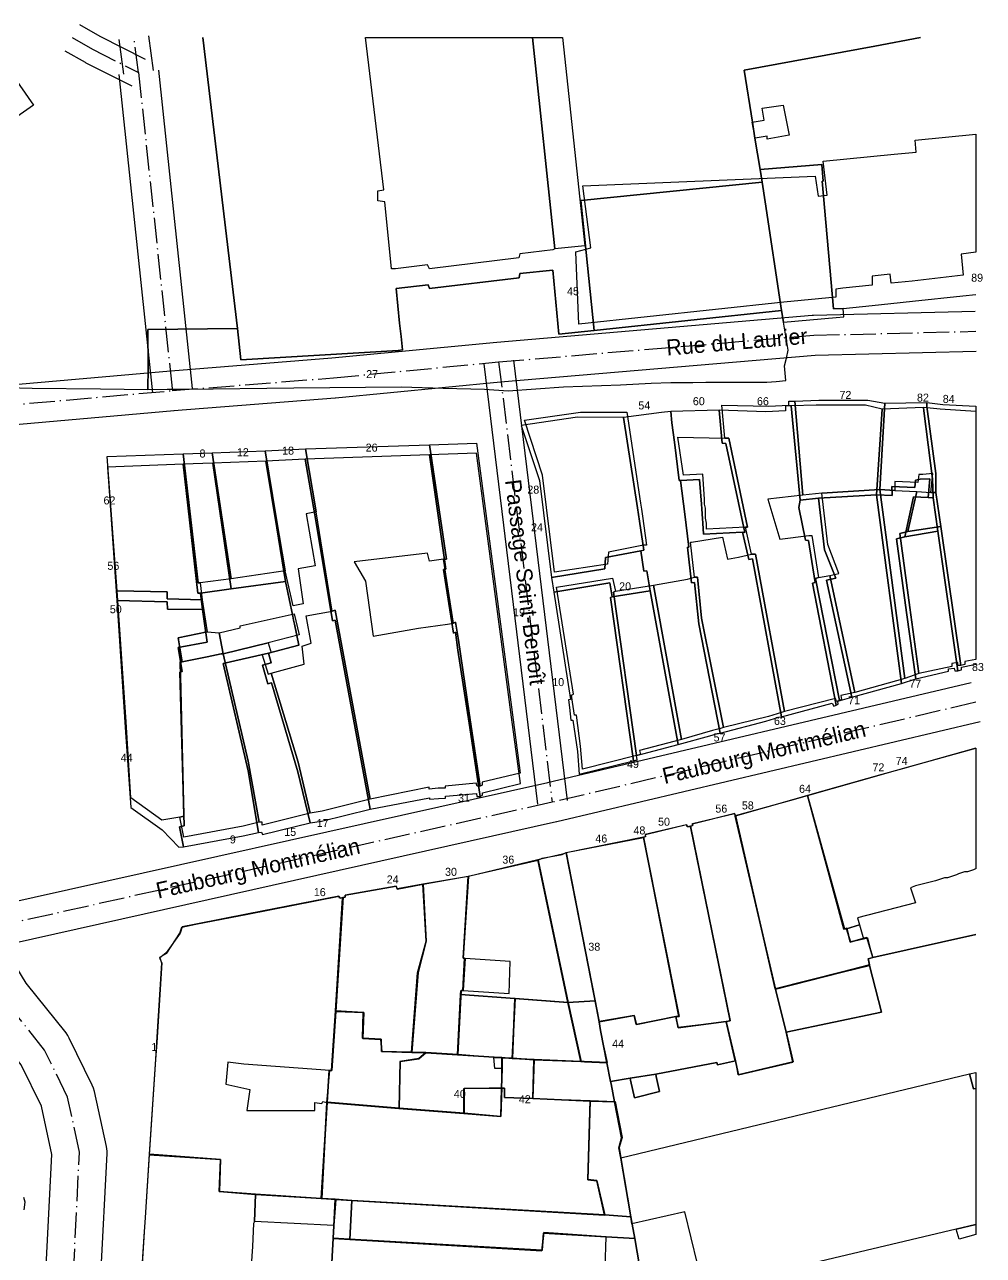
# Model space of a CAD drawing. Header units: metres. Extents: x 1927837 to 1929083, y 4266568 to 4267119.
# Drawn here: x 1928352.3 to 1928448.2, y 4266995 to 4267118.1 of the extents above; entities that cross this region are included whole.
import ezdxf
from ezdxf.enums import TextEntityAlignment as Align

# ---------------------------------------------------------------- set-up
doc = ezdxf.new("R2010")
doc.units = ezdxf.units.M
doc.linetypes.add('DASHDOT', pattern=[3.556, 2.54, -0.508, 0, -0.508])
for name, color, linetype in [('BAT_BATI', 8, 'CONTINUOUS'), ('CAD_LIMITE', 94, 'CONTINUOUS'), ('TXT_ADRESSE', 8, 'CONTINUOUS'), ('TXT_VOIE', 7, 'CONTINUOUS'), ('VOI_AXE', 1, 'DASHDOT'), ('VOI_BORDURE', 7, 'CONTINUOUS')]:
    doc.layers.add(name, color=color, linetype=linetype)

msp = doc.modelspace()

# ---------------------------------------------------------------- linework, layer by layer
at = {"layer": 'BAT_BATI'}
for points in [[(1928353.19, 4267110.03), (1928330.16, 4267093.94), (1928329.95, 4267093.84), (1928325.16, 4267101.05), (1928325.16, 4267101.15), (1928328.96, 4267103.65), (1928323.87, 4267111.16), (1928320.06, 4267108.76), (1928319.96, 4267108.66), (1928314.22, 4267116.8), (1928341.34, 4267116.8), (1928343.38, 4267113.84), (1928347.92, 4267116.8), (1928348.46, 4267116.8)], [(1928405.31, 4267095.67), (1928405.12, 4267095.57), (1928401.81, 4267095.17), (1928401.71, 4267094.77), (1928392.8, 4267093.68), (1928392.6, 4267094.08), (1928389.4, 4267093.68), (1928389, 4267093.68), (1928388.31, 4267100.39), (1928387.61, 4267100.49), (1928387.61, 4267101.49), (1928388.21, 4267101.59), (1928386.39, 4267116.8), (1928403.08, 4267116.8)], [(1928408.32, 4267095.97), (1928405.31, 4267095.67), (1928403.08, 4267116.8), (1928406.08, 4267116.8)], [(1928428.74, 4267107.06), (1928426.54, 4267106.66), (1928426.54, 4267106.96), (1928425.34, 4267106.76), (1928425.04, 4267108.36), (1928426.24, 4267108.56), (1928426.04, 4267109.76), (1928428.15, 4267110.06)], [(1928431.34, 4267102.95), (1928431.64, 4267100.95), (1928432.54, 4267101.05), (1928432.14, 4267104.45), (1928439.25, 4267105.15), (1928441.45, 4267105.34), (1928441.35, 4267106.55), (1928447.4, 4267107.15), (1928447.4, 4267095.36), (1928445.95, 4267095.13), (1928446.14, 4267093.03), (1928441.04, 4267092.43), (1928438.94, 4267092.24), (1928438.84, 4267093.14), (1928437.04, 4267092.94), (1928437.04, 4267092.04), (1928434.13, 4267091.74), (1928433.43, 4267091.64), (1928433.43, 4267090.84), (1928428.23, 4267090.34), (1928407.71, 4267088.16), (1928407.42, 4267095.37), (1928408.92, 4267095.77), (1928408.12, 4267101.97)], [(1928433.49, 4267050.41), (1928433.39, 4267050.71), (1928428.29, 4267049.41), (1928425.4, 4267065.13), (1928425, 4267065.13), (1928424.4, 4267067.83), (1928424.6, 4267067.83), (1928422.71, 4267076.74), (1928422.31, 4267076.74), (1928422.01, 4267080.04), (1928426.72, 4267079.94), (1928428.72, 4267080.04), (1928428.72, 4267080.44), (1928429.32, 4267080.44), (1928430.11, 4267071.03), (1928426.61, 4267070.63), (1928427.81, 4267066.63), (1928430.71, 4267067.02), (1928431.01, 4267067.02), (1928431.7, 4267062.82), (1928431.4, 4267062.72), (1928433.79, 4267050.51)], [(1928432.01, 4267071.23), (1928430.11, 4267071.03), (1928429.32, 4267080.44), (1928431.72, 4267080.53), (1928436.62, 4267080.53), (1928438.33, 4267080.23), (1928437.82, 4267071.62)], [(1928438.33, 4267080.23), (1928442.53, 4267080.32), (1928442.53, 4267079.92), (1928443.42, 4267073.22), (1928443.42, 4267071.32), (1928442.92, 4267071.32), (1928443.12, 4267073.22), (1928442.12, 4267073.12), (1928441.72, 4267073.12), (1928441.62, 4267072.32), (1928439.32, 4267072.42), (1928439.32, 4267071.52), (1928437.82, 4267071.62)], [(1928446.31, 4267054.4), (1928446.31, 4267054.1), (1928445.91, 4267054), (1928443.92, 4267067.91), (1928443.42, 4267071.32), (1928443.42, 4267073.22), (1928442.53, 4267079.92), (1928442.53, 4267080.32), (1928444.13, 4267080.12), (1928447.4, 4267079.95), (1928447.4, 4267054.6)], [(1928404.09, 4267073.05), (1928402.3, 4267078.56), (1928407.9, 4267079.36), (1928412.51, 4267079.35), (1928413.9, 4267070.24), (1928414, 4267069.64), (1928414.1, 4267068.94), (1928414.49, 4267066.04), (1928414.19, 4267066.04), (1928410.69, 4267065.34), (1928410.59, 4267064.14), (1928405.28, 4267063.35)], [(1928392.79, 4267076.07), (1928394.48, 4267064.66), (1928394.18, 4267064.66), (1928392.78, 4267064.46), (1928392.58, 4267065.26), (1928385.27, 4267064.37), (1928386.37, 4267062.46), (1928387.16, 4267056.96), (1928391.67, 4267057.75), (1928394.57, 4267058.15), (1928395.17, 4267058.25), (1928395.37, 4267058.35), (1928395.67, 4267056.55), (1928396.76, 4267049.24), (1928397.86, 4267041.94), (1928397.56, 4267041.94), (1928397.46, 4267042.24), (1928394.36, 4267041.94), (1928394.36, 4267041.74), (1928393.66, 4267041.74), (1928392.75, 4267041.64), (1928392.75, 4267041.84), (1928386.85, 4267040.65), (1928383.36, 4267059.56), (1928383.06, 4267059.46), (1928381.47, 4267069.37), (1928380.38, 4267075.68)], [(1928400.97, 4267049.84), (1928401.86, 4267043.23), (1928398.06, 4267042.34), (1928398.06, 4267042.04), (1928397.86, 4267041.94), (1928396.76, 4267049.24), (1928395.67, 4267056.55), (1928395.37, 4267058.35), (1928395.17, 4267058.25), (1928394.18, 4267064.66), (1928394.48, 4267064.66), (1928392.79, 4267076.07), (1928397.49, 4267076.26)], [(1928420.5, 4267068.23), (1928420.4, 4267068.74), (1928420.4, 4267068.84), (1928420.4, 4267069.24), (1928420.4, 4267069.74), (1928420.3, 4267070.14), (1928420.3, 4267070.64), (1928420.11, 4267073.14), (1928418.2, 4267073.04), (1928417.61, 4267076.84), (1928422.31, 4267076.74), (1928422.71, 4267076.74), (1928424.6, 4267067.83), (1928424.4, 4267067.83), (1928420.5, 4267067.64)], [(1928369.66, 4267062.28), (1928369.86, 4267062.28), (1928370.06, 4267060.58), (1928366.55, 4267060.68), (1928366.55, 4267061.38), (1928361.55, 4267061.49), (1928360.56, 4267074.9), (1928368.17, 4267075.19)], [(1928369.86, 4267062.28), (1928369.66, 4267062.28), (1928368.17, 4267075.19), (1928371.07, 4267075.29), (1928372.96, 4267062.68)], [(1928371.07, 4267075.29), (1928376.37, 4267075.48), (1928377.47, 4267068.78), (1928378.36, 4267063.47), (1928372.96, 4267062.68)], [(1928378.36, 4267063.47), (1928377.47, 4267068.78), (1928376.37, 4267075.48), (1928380.38, 4267075.68), (1928381.47, 4267069.37), (1928380.47, 4267069.17), (1928381.37, 4267063.97), (1928379.67, 4267063.67), (1928380.16, 4267060.17), (1928379.16, 4267059.97)], [(1928440.3, 4267052.7), (1928435.3, 4267051.31), (1928432.81, 4267063.02), (1928433.71, 4267063.22), (1928432.61, 4267066.12), (1928432.01, 4267071.23), (1928437.82, 4267071.62)], [(1928439.32, 4267071.52), (1928441.52, 4267071.42), (1928440.62, 4267067.42), (1928439.81, 4267067.22), (1928440.81, 4267059.81), (1928441.7, 4267053.2), (1928440.3, 4267052.7), (1928437.82, 4267071.62)], [(1928441.52, 4267071.42), (1928442.92, 4267071.32), (1928443.42, 4267071.32), (1928443.92, 4267067.91), (1928440.62, 4267067.42)], [(1928440.81, 4267059.81), (1928439.81, 4267067.22), (1928440.62, 4267067.42), (1928443.92, 4267067.91), (1928445.91, 4267054), (1928445.61, 4267054), (1928445.61, 4267054.3), (1928445.01, 4267054.2), (1928445.01, 4267053.9), (1928441.7, 4267053.2)], [(1928427.99, 4267049.31), (1928426.69, 4267048.91), (1928422.18, 4267047.82), (1928419.99, 4267058.73), (1928419.59, 4267062.83), (1928419.29, 4267062.83), (1928418.9, 4267066.34), (1928419, 4267066.34), (1928422.1, 4267066.83), (1928422.6, 4267064.63), (1928423.7, 4267064.83), (1928425, 4267065.13), (1928425.4, 4267065.13), (1928428.29, 4267049.41)], [(1928407.87, 4267045.93), (1928407.47, 4267049.03), (1928407.27, 4267049.03), (1928407.07, 4267050.33), (1928406.97, 4267051.03), (1928407.17, 4267051.13), (1928405.48, 4267061.84), (1928411.09, 4267062.74), (1928411.39, 4267061.44), (1928411.19, 4267061.34), (1928413.47, 4267045.02), (1928408.07, 4267043.63)], [(1928415.19, 4267062.04), (1928418.59, 4267062.63), (1928419.29, 4267062.83), (1928419.59, 4267062.83), (1928419.99, 4267058.73), (1928422.18, 4267047.82), (1928421.88, 4267047.72), (1928421.08, 4267047.52), (1928417.98, 4267046.62)], [(1928435.3, 4267051.31), (1928433.9, 4267051.01), (1928433.99, 4267050.61), (1928433.79, 4267050.51), (1928431.4, 4267062.72), (1928431.7, 4267062.82), (1928432.81, 4267063.02)], [(1928367.83, 4267038.86), (1928366.03, 4267038.56), (1928362.93, 4267040.77), (1928362.44, 4267048.37), (1928361.55, 4267061.49), (1928366.55, 4267061.38), (1928366.55, 4267060.68), (1928370.06, 4267060.58), (1928370.55, 4267057.37), (1928367.65, 4267056.78), (1928368.05, 4267054.37), (1928367.85, 4267054.37), (1928368.23, 4267038.96)], [(1928411.19, 4267061.34), (1928411.39, 4267061.44), (1928415.19, 4267062.04), (1928417.98, 4267046.62), (1928413.77, 4267045.52), (1928413.87, 4267045.12), (1928413.47, 4267045.02)], [(1928371.75, 4267057.27), (1928373.86, 4267057.77), (1928373.85, 4267057.97), (1928379.26, 4267059.17), (1928379.76, 4267057.07), (1928376.66, 4267056.27), (1928372.15, 4267055.17)], [(1928386.85, 4267040.65), (1928382.04, 4267039.45), (1928380.84, 4267039.25), (1928379.65, 4267044.36), (1928376.95, 4267053.26), (1928378.05, 4267053.56), (1928380.26, 4267054.16), (1928380.06, 4267055.96), (1928380.96, 4267056.26), (1928380.46, 4267058.97), (1928383.06, 4267059.46), (1928383.36, 4267059.56)], [(1928371.95, 4267055.17), (1928370.55, 4267054.87), (1928368.05, 4267054.37), (1928367.65, 4267056.78), (1928370.55, 4267057.37), (1928371.75, 4267057.27), (1928372.15, 4267055.17)], [(1928376.04, 4267038.05), (1928376.04, 4267038.35), (1928375.74, 4267038.35), (1928374.64, 4267044.46), (1928372.15, 4267055.17), (1928376.66, 4267056.27), (1928376.96, 4267055.27), (1928376.05, 4267055.07), (1928376.65, 4267053.16), (1928376.95, 4267053.26), (1928379.65, 4267044.36), (1928380.84, 4267039.25)], [(1928374.14, 4267037.96), (1928368.23, 4267036.86), (1928367.83, 4267038.86), (1928368.23, 4267038.96), (1928367.85, 4267054.37), (1928368.05, 4267054.37), (1928370.55, 4267054.87), (1928371.95, 4267055.17), (1928372.15, 4267055.17), (1928374.64, 4267044.46), (1928375.74, 4267038.35)], [(1928447.39, 4267033.68), (1928447.19, 4267033.58), (1928446.89, 4267033.48), (1928446.59, 4267033.38), (1928446.29, 4267033.38), (1928445.99, 4267033.28), (1928445.69, 4267033.18), (1928445.49, 4267033.08), (1928445.19, 4267032.98), (1928444.89, 4267032.88), (1928444.59, 4267032.78), (1928444.29, 4267032.78), (1928443.99, 4267032.69), (1928443.69, 4267032.59), (1928443.39, 4267032.49), (1928441.38, 4267031.99), (1928440.88, 4267031.79), (1928441.38, 4267030.29), (1928435.58, 4267028.79), (1928435.77, 4267028.09), (1928434.47, 4267027.69), (1928434.27, 4267027.69), (1928430.58, 4267041), (1928437.99, 4267043.1), (1928440.09, 4267043.7), (1928447.4, 4267045.73), (1928447.4, 4267033.69)], [(1928423.38, 4267039.01), (1928429.18, 4267040.61), (1928430.58, 4267041), (1928434.27, 4267027.69), (1928434.47, 4267027.69), (1928434.87, 4267026.39), (1928436.17, 4267026.69), (1928436.57, 4267026.79), (1928437.07, 4267024.79), (1928436.67, 4267024.69), (1928436.67, 4267024.59), (1928436.77, 4267024.09), (1928434.07, 4267023.39), (1928427.36, 4267021.69)], [(1928423.38, 4267039.01), (1928427.36, 4267021.69), (1928428.46, 4267017.39), (1928429.16, 4267014.39), (1928423.65, 4267013.09), (1928423.45, 4267014.29), (1928423.35, 4267014.49), (1928422.46, 4267018.39), (1928422.86, 4267018.5), (1928418.87, 4267037.91), (1928419.07, 4267038.01), (1928419.07, 4267038.21), (1928423.28, 4267039.21)], [(1928422.86, 4267018.5), (1928422.46, 4267018.39), (1928417.65, 4267017.8), (1928417.45, 4267018.9), (1928417.75, 4267018.9), (1928414.17, 4267036.82), (1928414.37, 4267036.92), (1928414.37, 4267037.12), (1928418.47, 4267038.11), (1928418.57, 4267037.91), (1928418.87, 4267037.91)], [(1928417.75, 4267018.9), (1928417.45, 4267018.9), (1928413.45, 4267018.1), (1928413.25, 4267019), (1928409.75, 4267018.41), (1928406.46, 4267035.32), (1928414.17, 4267036.82)], [(1928406.65, 4267020.31), (1928403.66, 4267034.53), (1928404.06, 4267034.73), (1928406.06, 4267035.12), (1928406.46, 4267035.32), (1928409.75, 4267018.41), (1928409.85, 4267017.51), (1928410.54, 4267014.3), (1928408.24, 4267014.4), (1928407.94, 4267014.41)], [(1928395.94, 4267021.52), (1928396.14, 4267021.52), (1928400.74, 4267021.22), (1928400.84, 4267024.42), (1928396.34, 4267024.72), (1928396.14, 4267024.73), (1928396.65, 4267032.93), (1928403.66, 4267034.53), (1928406.65, 4267020.31), (1928401.34, 4267020.72), (1928401.04, 4267014.71), (1928400.03, 4267014.81), (1928399.23, 4267014.81), (1928395.63, 4267015.12)], [(1928391.64, 4267023.33), (1928392.44, 4267026.43), (1928392.14, 4267032.13), (1928396.65, 4267032.93), (1928396.14, 4267024.73), (1928396.34, 4267024.72), (1928396.14, 4267021.52), (1928395.94, 4267021.52), (1928395.63, 4267015.12), (1928392.43, 4267015.32), (1928391.03, 4267015.32)], [(1928388.03, 4267015.42), (1928387.93, 4267016.63), (1928386.13, 4267016.73), (1928386.23, 4267019.33), (1928383.43, 4267019.43), (1928384.14, 4267030.84), (1928384.34, 4267030.84), (1928384.34, 4267031.04), (1928389.44, 4267031.94), (1928389.54, 4267031.64), (1928392.14, 4267032.13), (1928392.44, 4267026.43), (1928391.64, 4267023.33), (1928391.03, 4267015.32)], [(1928375.4, 4267001.13), (1928371.8, 4267001.43), (1928371.9, 4267004.63), (1928364.8, 4267005.14), (1928365.41, 4267014.65), (1928365.51, 4267016.35), (1928366.02, 4267024.25), (1928365.82, 4267024.85), (1928366.52, 4267025.25), (1928367.82, 4267027.25), (1928368.02, 4267027.85), (1928369.42, 4267028.15), (1928374.63, 4267029.15), (1928383.74, 4267030.94), (1928383.84, 4267030.74), (1928384.14, 4267030.84), (1928383.43, 4267019.43), (1928383.02, 4267013.53), (1928382.82, 4267013.53), (1928374.21, 4267014.14), (1928372.61, 4267014.34), (1928372.41, 4267012.14), (1928374.81, 4267011.63), (1928374.51, 4267009.53), (1928381.32, 4267009.53), (1928381.32, 4267010.33), (1928382.02, 4267010.23), (1928382.12, 4267010.43), (1928382.52, 4267010.33), (1928382.01, 4267000.72)], [(1928434.47, 4267027.69), (1928435.77, 4267028.09), (1928436.17, 4267026.69), (1928434.87, 4267026.39)], [(1928403.24, 4267014.61), (1928401.04, 4267014.71), (1928401.34, 4267020.72), (1928406.65, 4267020.31), (1928407.94, 4267014.41)], [(1928382.82, 4267013.53), (1928383.02, 4267013.53), (1928383.43, 4267019.43), (1928386.23, 4267019.33), (1928386.13, 4267016.73), (1928387.93, 4267016.63), (1928388.03, 4267015.42), (1928391.03, 4267015.32), (1928392.43, 4267015.32), (1928391.73, 4267014.72), (1928389.83, 4267014.42), (1928389.72, 4267009.72), (1928382.52, 4267010.33)], [(1928382.52, 4267010.33), (1928389.72, 4267009.72), (1928396.23, 4267009.21), (1928399.93, 4267008.91), (1928400.03, 4267011.81), (1928400.03, 4267013.71), (1928400.03, 4267014.81), (1928401.04, 4267014.71), (1928403.24, 4267014.61), (1928403.13, 4267010.71), (1928408.84, 4267010.5), (1928408.63, 4267002.6), (1928409.53, 4267002.5), (1928410.33, 4266999.09), (1928385.01, 4267000.52), (1928383.41, 4267000.62), (1928382.01, 4267000.72)], [(1928399.23, 4267014.81), (1928400.03, 4267014.81), (1928400.03, 4267013.71), (1928399.33, 4267013.71)], [(1928446.77, 4267013.17), (1928447.17, 4267011.67), (1928447.4, 4267011.72), (1928447.4, 4266998.11), (1928445.45, 4266997.66), (1928431.24, 4266994.27), (1928428.34, 4266993.47), (1928420.23, 4266991.58), (1928418.33, 4266999.38), (1928413.03, 4266998.19), (1928412.93, 4266998.89), (1928411.93, 4267004.79)], [(1928447.4, 4267013.32), (1928447.4, 4267011.72), (1928447.17, 4267011.67), (1928446.77, 4267013.17)], [(1928396.23, 4267011.71), (1928400.03, 4267011.81), (1928399.93, 4267008.91), (1928396.23, 4267009.21)], [(1928411.34, 4267010.4), (1928412.04, 4267006.8), (1928411.74, 4267005.8), (1928411.93, 4267004.79), (1928412.93, 4266998.89), (1928410.33, 4266999.09), (1928409.53, 4267002.5), (1928408.63, 4267002.6), (1928408.84, 4267010.5)], [(1928364.29, 4266997.43), (1928364.39, 4266998.83), (1928364.8, 4267005.14), (1928371.9, 4267004.63), (1928371.8, 4267001.43), (1928375.4, 4267001.13), (1928375.3, 4266998.42), (1928375.2, 4266998.22), (1928375.1, 4266995.92), (1928374.39, 4266985.81), (1928363.58, 4266986.73)], [(1928375.4, 4267001.13), (1928382.01, 4267000.72), (1928383.41, 4267000.62), (1928383.21, 4266998.02), (1928375.3, 4266998.42)], [(1928383.21, 4266998.02), (1928383.41, 4267000.62), (1928385.01, 4267000.52), (1928384.81, 4266996.61), (1928383.2, 4266996.72)], [(1928385.01, 4267000.52), (1928410.33, 4266999.09), (1928412.93, 4266998.89), (1928413.03, 4266998.19), (1928413.33, 4266996.69), (1928410.43, 4266996.89), (1928404.22, 4266997.3), (1928404.02, 4266995.49), (1928384.81, 4266996.61)], [(1928419.9, 4266964.46), (1928417.8, 4266964.56), (1928416.6, 4266964.66), (1928415.5, 4266964.76), (1928404.69, 4266965.37), (1928394.58, 4266965.98), (1928383.58, 4266966.49), (1928381.27, 4266966.59), (1928382.49, 4266985.21), (1928383.2, 4266996.72), (1928384.81, 4266996.61), (1928404.02, 4266995.49), (1928404.22, 4266997.3), (1928410.43, 4266996.89), (1928409.81, 4266978.48), (1928408.11, 4266978.48), (1928408, 4266974.77), (1928417.71, 4266974.37), (1928418.01, 4266972.36), (1928421.3, 4266964.45)], [(1928445.45, 4266997.66), (1928447.4, 4266998.11), (1928447.4, 4266997.11), (1928445.75, 4266996.66)]]:
    msp.add_lwpolyline(points, close=True, dxfattribs=at)
at = {"layer": 'CAD_LIMITE'}
for points in [[(1928312.54, 4267116.8), (1928318.91, 4267107.63), (1928319.06, 4267107.73), (1928321.62, 4267103.9), (1928324.19, 4267100.12), (1928324.11, 4267100.05), (1928329, 4267092.87), (1928329.1, 4267092.95), (1928330.88, 4267090.38), (1928332.65, 4267087.8), (1928333.36, 4267086.75), (1928334.07, 4267085.7), (1928336.54, 4267082), (1928339.67, 4267081.92), (1928342.8, 4267081.82), (1928350.56, 4267081.81), (1928353.07, 4267081.76), (1928359.89, 4267081.69), (1928364.62, 4267081.61)], [(1928364.62, 4267081.61), (1928364.66, 4267083.8), (1928364.62, 4267087.62), (1928373.58, 4267087.72), (1928370.11, 4267116.8)], [(1928370.11, 4267116.8), (1928373.58, 4267087.72)], [(1928373.58, 4267087.72), (1928373.93, 4267084.59), (1928389.66, 4267085.52), (1928390.1, 4267085.57), (1928389.95, 4267086.91), (1928389.8, 4267088.25), (1928389.44, 4267091.71), (1928392.64, 4267092.07), (1928392.78, 4267091.71), (1928401.75, 4267092.78), (1928401.81, 4267093.2), (1928405.13, 4267093.55), (1928405.72, 4267087.16), (1928409.24, 4267087.52), (1928407.93, 4267100.52), (1928426.04, 4267102.35), (1928425.84, 4267103.61), (1928425.33, 4267106.74), (1928425.07, 4267108.33), (1928424.24, 4267113.53), (1928437.3, 4267115.94), (1928441.88, 4267116.8)], [(1928441.88, 4267116.8), (1928437.3, 4267115.94), (1928424.24, 4267113.53), (1928425.07, 4267108.33), (1928425.33, 4267106.74), (1928425.84, 4267103.61), (1928432.01, 4267104.1), (1928432.14, 4267102.44), (1928432.04, 4267102.43), (1928433.18, 4267089.67), (1928434.14, 4267089.71), (1928437.05, 4267090.01), (1928438.91, 4267090.21), (1928441.07, 4267090.45), (1928446.12, 4267090.99), (1928447.4, 4267091.12)], [(1928428.19, 4267088.36), (1928433.46, 4267088.81), (1928434.22, 4267088.87), (1928434.14, 4267089.71), (1928433.18, 4267089.67), (1928432.04, 4267102.43), (1928432.14, 4267102.44), (1928432.01, 4267104.1), (1928425.84, 4267103.61), (1928426.04, 4267102.35), (1928426.35, 4267100.37), (1928428, 4267089.5), (1928428.19, 4267088.36)], [(1928428, 4267089.5), (1928426.35, 4267100.37), (1928426.04, 4267102.35), (1928407.93, 4267100.52), (1928409.24, 4267087.52), (1928428, 4267089.5)], [(1928364.62, 4267081.61), (1928366.54, 4267081.64), (1928368.47, 4267081.66), (1928379.23, 4267081.78), (1928390, 4267081.89), (1928394.15, 4267081.76), (1928398.27, 4267081.63), (1928400.66, 4267081.49), (1928406.18, 4267081.87), (1928411.9, 4267082.07), (1928414.94, 4267082.23), (1928416.91, 4267082.32), (1928419.12, 4267082.32), (1928420.43, 4267082.33), (1928421.61, 4267082.33), (1928426.52, 4267082.33), (1928427.46, 4267082.42), (1928428.41, 4267082.5), (1928428.35, 4267083.24), (1928428.29, 4267083.97), (1928428.47, 4267084.76), (1928428.65, 4267085.54), (1928428.19, 4267088.36), (1928428, 4267089.5), (1928409.24, 4267087.52), (1928405.72, 4267087.16), (1928405.13, 4267093.55), (1928401.81, 4267093.2), (1928401.75, 4267092.78), (1928392.78, 4267091.71), (1928392.64, 4267092.07), (1928389.44, 4267091.71), (1928389.8, 4267088.25), (1928389.95, 4267086.91), (1928390.1, 4267085.57), (1928389.66, 4267085.52), (1928373.93, 4267084.59), (1928373.58, 4267087.72), (1928364.62, 4267087.62), (1928364.66, 4267083.8), (1928364.62, 4267081.61)], [(1928417.89, 4267072.5), (1928419.79, 4267072.62), (1928419.98, 4267070.16), (1928420.01, 4267069.68), (1928420.05, 4267069.18), (1928420.09, 4267068.69), (1928420.12, 4267068.29), (1928420.13, 4267068.21), (1928420.15, 4267067.72), (1928420.2, 4267067.13), (1928424.09, 4267067.34), (1928424.31, 4267067.32), (1928422.41, 4267076.21), (1928422.05, 4267076.26), (1928421.74, 4267079.53), (1928416.92, 4267079.42), (1928417.02, 4267078.29), (1928417.29, 4267076.33), (1928417.74, 4267072.5), (1928417.89, 4267072.5)], [(1928427.99, 4267048.87), (1928433.06, 4267050.23), (1928433.21, 4267049.94), (1928433.44, 4267050.05), (1928431.1, 4267062.25), (1928431.35, 4267062.32), (1928430.7, 4267066.52), (1928430.39, 4267066.55), (1928430.06, 4267068.18), (1928429.72, 4267069.82), (1928429.79, 4267070.19), (1928429.85, 4267070.56), (1928428.96, 4267079.97), (1928428.38, 4267079.97), (1928428.39, 4267079.49), (1928426.41, 4267079.38), (1928421.74, 4267079.53), (1928422.05, 4267076.26), (1928422.41, 4267076.21), (1928424.31, 4267067.32), (1928424.09, 4267067.34), (1928424.71, 4267064.62), (1928425.09, 4267064.67), (1928427.99, 4267048.87)], [(1928431.68, 4267070.76), (1928437.47, 4267071.07), (1928438.04, 4267079.66), (1928436.37, 4267080.05), (1928431.45, 4267080.03), (1928428.96, 4267079.97), (1928429.85, 4267070.56), (1928431.68, 4267070.76)], [(1928437.47, 4267071.07), (1928439.05, 4267071), (1928439.03, 4267071.91), (1928441.33, 4267071.82), (1928441.37, 4267072.55), (1928441.86, 4267072.65), (1928442.81, 4267072.67), (1928442.66, 4267070.8), (1928443.15, 4267070.78), (1928443.07, 4267072.68), (1928442.21, 4267079.47), (1928442.18, 4267079.81), (1928438.04, 4267079.66), (1928437.47, 4267071.07)], [(1928447.4, 4267079.4), (1928443.85, 4267079.63), (1928442.18, 4267079.81), (1928442.21, 4267079.47), (1928443.07, 4267072.68), (1928443.15, 4267070.78), (1928443.62, 4267067.45)], [(1928413.91, 4267065.49), (1928414.22, 4267065.53), (1928413.79, 4267068.45), (1928413.69, 4267069.11), (1928413.58, 4267069.78), (1928412.17, 4267078.81), (1928407.6, 4267078.85), (1928401.94, 4267078.02), (1928403.77, 4267072.52), (1928404.99, 4267062.8), (1928410.33, 4267063.68), (1928410.4, 4267064.82), (1928413.91, 4267065.49)], [(1928414.84, 4267061.49), (1928417.66, 4267046.11), (1928420.83, 4267046.99), (1928421.58, 4267047.21), (1928421.84, 4267047.26), (1928419.73, 4267058.18), (1928419.28, 4267062.31), (1928419, 4267062.28), (1928418.58, 4267065.84), (1928418.73, 4267065.84), (1928418.31, 4267069.16), (1928417.89, 4267072.5), (1928417.74, 4267072.5), (1928417.29, 4267076.33), (1928417.02, 4267078.29), (1928416.92, 4267079.42), (1928415.97, 4267079.31), (1928412.17, 4267078.81), (1928413.58, 4267069.78), (1928413.69, 4267069.11), (1928413.79, 4267068.45), (1928414.22, 4267065.53), (1928413.91, 4267065.49), (1928414.22, 4267063.43), (1928414.51, 4267063.47), (1928414.67, 4267062.48), (1928414.84, 4267061.49)], [(1928378.4, 4267062.42), (1928379.12, 4267058.94), (1928379.2, 4267058.54), (1928379.28, 4267058.16), (1928379.71, 4267056.04), (1928376.7, 4267055.24), (1928376.96, 4267054.29), (1928376.1, 4267054.06), (1928376.62, 4267052.19), (1928377, 4267052.28), (1928379.62, 4267043.38), (1928380.87, 4267038.28), (1928382, 4267038.45), (1928386.86, 4267039.66), (1928383.36, 4267058.53), (1928383.1, 4267058.47), (1928381.47, 4267068.32), (1928380.34, 4267074.64), (1928376.41, 4267074.46), (1928377.51, 4267067.77), (1928378.4, 4267062.42)], [(1928392.8, 4267075.09), (1928380.34, 4267074.64), (1928381.47, 4267068.32), (1928383.1, 4267058.47), (1928383.36, 4267058.53), (1928386.86, 4267039.66), (1928392.79, 4267040.79), (1928392.79, 4267040.63), (1928393.69, 4267040.72), (1928394.39, 4267040.75), (1928394.37, 4267040.95), (1928397.47, 4267041.22), (1928397.52, 4267040.92), (1928397.85, 4267040.92), (1928396.74, 4267048.23), (1928395.62, 4267055.53), (1928395.39, 4267057.34), (1928395.17, 4267057.26), (1928394.19, 4267063.6), (1928394.43, 4267063.65), (1928392.8, 4267075.09)], [(1928392.8, 4267075.09), (1928394.43, 4267063.65), (1928394.19, 4267063.6), (1928395.17, 4267057.26), (1928395.39, 4267057.34), (1928395.62, 4267055.53), (1928396.74, 4267048.23), (1928397.85, 4267040.92), (1928398.1, 4267041.03), (1928398.08, 4267041.27), (1928401.87, 4267042.21), (1928400.98, 4267048.84), (1928397.48, 4267075.26), (1928392.8, 4267075.09)], [(1928369.88, 4267061.25), (1928369.63, 4267061.24), (1928368.14, 4267074.16), (1928360.58, 4267073.85), (1928361.52, 4267060.51), (1928366.54, 4267060.38), (1928366.58, 4267059.63), (1928370.09, 4267059.6), (1928369.88, 4267061.25)], [(1928371.11, 4267074.25), (1928368.14, 4267074.16), (1928369.63, 4267061.24), (1928369.88, 4267061.25), (1928372.94, 4267061.67), (1928371.11, 4267074.25)], [(1928378.4, 4267062.42), (1928377.51, 4267067.77), (1928376.41, 4267074.46), (1928371.11, 4267074.25), (1928372.94, 4267061.67), (1928378.4, 4267062.42)], [(1928421.84, 4267047.26), (1928426.42, 4267048.43), (1928427.73, 4267048.83), (1928427.99, 4267048.87), (1928425.09, 4267064.67), (1928424.71, 4267064.62), (1928424.09, 4267067.34), (1928420.2, 4267067.13), (1928420.15, 4267067.72), (1928420.13, 4267068.21), (1928420.12, 4267068.29), (1928420.09, 4267068.69), (1928420.05, 4267069.18), (1928420.01, 4267069.68), (1928419.98, 4267070.16), (1928419.79, 4267072.62), (1928417.89, 4267072.5), (1928418.31, 4267069.16), (1928418.73, 4267065.84), (1928418.58, 4267065.84), (1928419, 4267062.28), (1928419.28, 4267062.31), (1928419.73, 4267058.18), (1928421.84, 4267047.26)], [(1928441.41, 4267052.68), (1928440.48, 4267059.32), (1928439.47, 4267066.69), (1928440.33, 4267066.88), (1928441.19, 4267070.87), (1928442.66, 4267070.8), (1928442.81, 4267072.67), (1928441.86, 4267072.65), (1928441.37, 4267072.55), (1928441.33, 4267071.82), (1928439.03, 4267071.91), (1928439.05, 4267071), (1928437.47, 4267071.07), (1928439.99, 4267052.22), (1928441.41, 4267052.68)], [(1928431.68, 4267070.76), (1928432.3, 4267065.59), (1928433.41, 4267062.76), (1928432.48, 4267062.54), (1928435.01, 4267050.84), (1928439.99, 4267052.22), (1928437.47, 4267071.07), (1928431.68, 4267070.76)], [(1928440.33, 4267066.88), (1928443.62, 4267067.45), (1928443.15, 4267070.78), (1928442.66, 4267070.8), (1928441.19, 4267070.87), (1928440.33, 4267066.88)], [(1928431.68, 4267070.76), (1928429.85, 4267070.56), (1928429.79, 4267070.19), (1928429.72, 4267069.82), (1928430.06, 4267068.18), (1928430.39, 4267066.55), (1928430.7, 4267066.52), (1928431.35, 4267062.32), (1928431.1, 4267062.25), (1928433.44, 4267050.05), (1928433.64, 4267050.14), (1928433.6, 4267050.45), (1928435.01, 4267050.84), (1928432.48, 4267062.54), (1928433.41, 4267062.76), (1928432.3, 4267065.59), (1928431.68, 4267070.76)], [(1928441.41, 4267052.68), (1928444.69, 4267053.45), (1928444.69, 4267053.68), (1928445.25, 4267053.76), (1928445.33, 4267053.49), (1928445.6, 4267053.48), (1928443.62, 4267067.45), (1928440.33, 4267066.88), (1928439.47, 4267066.69), (1928440.48, 4267059.32), (1928441.41, 4267052.68)], [(1928443.62, 4267067.45), (1928445.6, 4267053.48), (1928445.99, 4267053.57), (1928445.98, 4267053.85), (1928447.13, 4267054.09), (1928447.4, 4267054.14)], [(1928405.22, 4267061.35), (1928410.81, 4267062.28), (1928411.06, 4267060.88), (1928414.84, 4267061.49), (1928414.67, 4267062.48), (1928414.51, 4267063.47), (1928414.22, 4267063.43), (1928413.91, 4267065.49), (1928410.4, 4267064.82), (1928410.33, 4267063.68), (1928404.99, 4267062.8), (1928405.22, 4267061.35)], [(1928378.4, 4267062.42), (1928372.94, 4267061.67), (1928369.88, 4267061.25), (1928370.09, 4267059.6), (1928370.54, 4267056.35), (1928367.66, 4267055.8), (1928368.07, 4267053.4), (1928367.83, 4267053.35), (1928368.24, 4267037.99), (1928367.78, 4267037.89), (1928368.18, 4267035.87), (1928374.14, 4267036.98), (1928375.69, 4267037.32), (1928374.67, 4267043.48), (1928372.14, 4267054.21), (1928376.7, 4267055.24), (1928379.71, 4267056.04), (1928379.28, 4267058.16), (1928379.2, 4267058.54), (1928379.12, 4267058.94), (1928378.4, 4267062.42)], [(1928405.22, 4267061.35), (1928406.87, 4267050.6), (1928406.7, 4267050.58), (1928406.79, 4267049.81), (1928406.93, 4267048.56), (1928407.13, 4267048.55), (1928407.58, 4267045.42), (1928407.74, 4267043.16), (1928413.2, 4267044.48), (1928410.89, 4267060.81), (1928411.06, 4267060.88), (1928410.81, 4267062.28), (1928405.22, 4267061.35)], [(1928411.06, 4267060.88), (1928410.89, 4267060.81), (1928413.2, 4267044.48), (1928413.54, 4267044.58), (1928413.5, 4267045), (1928417.66, 4267046.11), (1928414.84, 4267061.49), (1928411.06, 4267060.88)], [(1928361.52, 4267060.51), (1928362.39, 4267047.36), (1928362.92, 4267039.8), (1928366.05, 4267037.58), (1928366.88, 4267036.7), (1928367.71, 4267035.83), (1928368.18, 4267035.87), (1928367.78, 4267037.89), (1928368.24, 4267037.99), (1928367.83, 4267053.35), (1928368.07, 4267053.4), (1928367.66, 4267055.8), (1928370.54, 4267056.35), (1928370.09, 4267059.6), (1928366.58, 4267059.63), (1928366.54, 4267060.38), (1928361.52, 4267060.51)], [(1928376.7, 4267055.24), (1928372.14, 4267054.21), (1928374.67, 4267043.48), (1928375.69, 4267037.32), (1928376, 4267037.36), (1928376.08, 4267037.1), (1928380.87, 4267038.28), (1928379.62, 4267043.38), (1928377, 4267052.28), (1928376.62, 4267052.19), (1928376.1, 4267054.06), (1928376.96, 4267054.29), (1928376.7, 4267055.24)], [(1928447.4, 4267045.73), (1928440.07, 4267043.69), (1928438.01, 4267043.11), (1928430.59, 4267041), (1928434.23, 4267027.66), (1928434.5, 4267027.73), (1928434.85, 4267026.36), (1928436.12, 4267026.7), (1928436.53, 4267026.82), (1928437.11, 4267024.8), (1928447.4, 4267027.12)], [(1928437.11, 4267024.8), (1928436.53, 4267026.82), (1928436.12, 4267026.7), (1928434.85, 4267026.36), (1928434.5, 4267027.73), (1928434.23, 4267027.66), (1928430.59, 4267041), (1928429.22, 4267040.61), (1928423.35, 4267038.96), (1928427.4, 4267021.66), (1928434.05, 4267023.35), (1928436.79, 4267024.03), (1928436.69, 4267024.54), (1928436.64, 4267024.68), (1928437.11, 4267024.8)], [(1928428.45, 4267017.35), (1928427.4, 4267021.66), (1928423.35, 4267038.96), (1928423.31, 4267039.21), (1928419.1, 4267038.16), (1928419.1, 4267037.97), (1928418.9, 4267037.95), (1928422.86, 4267018.49), (1928422.46, 4267018.42), (1928423.38, 4267014.49), (1928423.42, 4267014.3), (1928423.68, 4267013.08), (1928429.13, 4267014.34), (1928428.45, 4267017.35)], [(1928422.46, 4267018.42), (1928422.86, 4267018.49), (1928418.9, 4267037.95), (1928418.55, 4267037.87), (1928418.49, 4267038.07), (1928414.34, 4267037.11), (1928414.4, 4267036.87), (1928414.2, 4267036.84), (1928417.72, 4267018.93), (1928417.43, 4267018.92), (1928417.66, 4267017.79), (1928422.46, 4267018.42)], [(1928417.43, 4267018.92), (1928417.72, 4267018.93), (1928414.2, 4267036.84), (1928406.45, 4267035.27), (1928409.34, 4267020.48), (1928409.75, 4267018.38), (1928413.25, 4267019), (1928413.48, 4267018.11), (1928417.43, 4267018.92)], [(1928406.62, 4267020.33), (1928409.34, 4267020.48), (1928406.45, 4267035.27), (1928406.08, 4267035.15), (1928404.06, 4267034.67), (1928403.63, 4267034.57), (1928406.62, 4267020.33)], [(1928395.89, 4267021.11), (1928401.32, 4267020.72), (1928406.62, 4267020.33), (1928403.63, 4267034.57), (1928396.68, 4267032.91), (1928396.15, 4267024.76), (1928396.29, 4267024.73), (1928396.12, 4267021.5), (1928395.91, 4267021.49), (1928395.89, 4267021.11)], [(1928395.58, 4267015.08), (1928395.89, 4267021.11), (1928395.91, 4267021.49), (1928396.12, 4267021.5), (1928396.29, 4267024.73), (1928396.15, 4267024.76), (1928396.68, 4267032.91), (1928392.11, 4267032.13), (1928392.45, 4267026.45), (1928391.59, 4267023.29), (1928390.99, 4267015.34), (1928392.42, 4267015.28), (1928395.58, 4267015.08)], [(1928390.99, 4267015.34), (1928391.59, 4267023.29), (1928392.45, 4267026.45), (1928392.11, 4267032.13), (1928389.56, 4267031.67), (1928389.44, 4267031.93), (1928384.36, 4267031.03), (1928384.36, 4267030.85), (1928384.1, 4267030.79), (1928383.38, 4267019.47), (1928386.17, 4267019.32), (1928386.1, 4267016.74), (1928387.95, 4267016.64), (1928387.98, 4267015.41), (1928390.99, 4267015.34)], [(1928381.97, 4267000.72), (1928382.55, 4267010.34), (1928382.77, 4267013.53), (1928382.99, 4267013.5), (1928383.38, 4267019.47), (1928384.1, 4267030.79), (1928383.79, 4267030.73), (1928383.71, 4267030.95), (1928374.65, 4267029.17), (1928369.43, 4267028.16), (1928368.04, 4267027.89), (1928367.86, 4267027.25), (1928366.46, 4267025.29), (1928365.8, 4267024.74), (1928366.03, 4267024.27), (1928365.51, 4267016.31), (1928365.4, 4267014.62), (1928364.76, 4267005.09), (1928371.88, 4267004.61), (1928371.77, 4267001.4), (1928375.38, 4267001.14), (1928381.97, 4267000.72)], [(1928447.4, 4267027.12), (1928437.11, 4267024.8), (1928436.64, 4267024.68), (1928436.69, 4267024.54), (1928436.79, 4267024.03), (1928437.97, 4267019.35), (1928428.45, 4267017.35), (1928429.13, 4267014.34), (1928423.68, 4267013.08), (1928423.42, 4267014.3), (1928423.38, 4267014.49), (1928421.58, 4267014.09), (1928421.51, 4267014.3), (1928415.41, 4267013.14), (1928415.45, 4267012.93), (1928415.78, 4267011.41), (1928413.3, 4267010.77), (1928412.88, 4267012.56), (1928412.84, 4267012.74), (1928410.9, 4267012.42), (1928410.94, 4267012.19), (1928411.3, 4267010.39), (1928411.98, 4267006.79), (1928411.73, 4267005.79), (1928411.93, 4267004.75), (1928412.92, 4266998.88), (1928413.05, 4266998.15), (1928413.33, 4266996.7), (1928415.09, 4266986.37)], [(1928436.79, 4267024.03), (1928434.05, 4267023.35), (1928427.4, 4267021.66), (1928428.45, 4267017.35), (1928437.97, 4267019.35), (1928436.79, 4267024.03)], [(1928400.04, 4267014.79), (1928401.07, 4267014.75), (1928401.32, 4267020.72), (1928395.89, 4267021.11), (1928395.58, 4267015.08), (1928399.25, 4267014.85), (1928400.04, 4267014.79)], [(1928401.07, 4267014.75), (1928403.23, 4267014.59), (1928407.92, 4267014.41), (1928406.62, 4267020.33), (1928401.32, 4267020.72), (1928401.07, 4267014.75)], [(1928410.52, 4267014.29), (1928409.88, 4267017.5), (1928409.75, 4267018.38), (1928409.34, 4267020.48), (1928406.62, 4267020.33), (1928407.92, 4267014.41), (1928408.27, 4267014.37), (1928410.52, 4267014.29)], [(1928389.74, 4267009.75), (1928389.86, 4267014.4), (1928391.72, 4267014.69), (1928392.42, 4267015.28), (1928390.99, 4267015.34), (1928387.98, 4267015.41), (1928387.95, 4267016.64), (1928386.1, 4267016.74), (1928386.17, 4267019.32), (1928383.38, 4267019.47), (1928382.99, 4267013.5), (1928382.77, 4267013.53), (1928382.55, 4267010.34), (1928389.74, 4267009.75)], [(1928423.38, 4267014.49), (1928422.46, 4267018.42), (1928417.66, 4267017.79), (1928417.43, 4267018.92), (1928413.48, 4267018.11), (1928413.25, 4267019), (1928409.75, 4267018.38), (1928409.88, 4267017.5), (1928410.52, 4267014.29), (1928410.9, 4267012.42), (1928412.84, 4267012.74), (1928415.41, 4267013.14), (1928421.51, 4267014.3), (1928421.58, 4267014.09), (1928423.38, 4267014.49)], [(1928399.99, 4267011.76), (1928400.04, 4267013.71), (1928400.04, 4267014.79), (1928399.25, 4267014.85), (1928395.58, 4267015.08), (1928392.42, 4267015.28), (1928391.72, 4267014.69), (1928389.86, 4267014.4), (1928389.74, 4267009.75), (1928396.24, 4267009.26), (1928396.25, 4267011.73), (1928399.99, 4267011.76)], [(1928399.99, 4267011.76), (1928400.29, 4267011.76), (1928400.27, 4267010.82), (1928403.12, 4267010.7), (1928403.23, 4267014.59), (1928401.07, 4267014.75), (1928400.04, 4267014.79), (1928400.04, 4267013.71), (1928399.99, 4267011.76)], [(1928403.23, 4267014.59), (1928403.12, 4267010.7), (1928408.85, 4267010.46), (1928411.3, 4267010.39), (1928410.94, 4267012.19), (1928410.9, 4267012.42), (1928410.52, 4267014.29), (1928408.27, 4267014.37), (1928407.92, 4267014.41), (1928403.23, 4267014.59)], [(1928415.41, 4267013.14), (1928412.84, 4267012.74), (1928412.88, 4267012.56), (1928413.3, 4267010.77), (1928415.78, 4267011.41), (1928415.45, 4267012.93), (1928415.41, 4267013.14)], [(1928399.99, 4267011.76), (1928399.92, 4267008.9), (1928396.24, 4267009.26), (1928389.74, 4267009.75), (1928382.55, 4267010.34), (1928381.97, 4267000.72), (1928383.36, 4267000.64), (1928384.98, 4267000.52), (1928410.29, 4266999.05), (1928409.51, 4267002.47), (1928408.63, 4267002.58), (1928408.85, 4267010.46), (1928403.12, 4267010.7), (1928400.27, 4267010.82), (1928400.29, 4267011.76), (1928399.99, 4267011.76)], [(1928399.99, 4267011.76), (1928396.25, 4267011.73), (1928396.24, 4267009.26), (1928399.92, 4267008.9), (1928399.99, 4267011.76)], [(1928413.33, 4266996.7), (1928413.05, 4266998.15), (1928412.92, 4266998.88), (1928411.93, 4267004.75), (1928411.73, 4267005.79), (1928411.98, 4267006.79), (1928411.3, 4267010.39), (1928408.85, 4267010.46), (1928408.63, 4267002.58), (1928409.51, 4267002.47), (1928410.29, 4266999.05), (1928384.98, 4267000.52), (1928383.36, 4267000.64), (1928383.22, 4266997.98), (1928383.17, 4266996.75), (1928384.76, 4266996.64), (1928404.04, 4266995.54), (1928404.17, 4266997.25), (1928410.44, 4266996.88), (1928413.33, 4266996.7)], [(1928382.51, 4266985.16), (1928383.17, 4266996.75), (1928383.22, 4266997.98), (1928383.36, 4267000.64), (1928381.97, 4267000.72), (1928375.38, 4267001.14), (1928371.77, 4267001.4), (1928371.88, 4267004.61), (1928364.76, 4267005.09), (1928364.37, 4266998.83), (1928364.27, 4266997.38), (1928363.6, 4266986.68), (1928374.39, 4266985.78), (1928382.51, 4266985.16)], [(1928352.25, 4266999.59), (1928352.34, 4267000.34), (1928352.23, 4267000.83)], [(1928415.09, 4266986.37), (1928413.33, 4266996.7), (1928410.44, 4266996.88), (1928404.17, 4266997.25), (1928404.04, 4266995.54), (1928384.76, 4266996.64), (1928383.17, 4266996.75), (1928382.51, 4266985.16)]]:
    msp.add_lwpolyline(points, dxfattribs=at)
at = {"layer": 'VOI_AXE'}
for points in [[(1928357.05, 4267116.8), (1928359.1, 4267115.63), (1928363.7, 4267113.32)], [(1928363.7, 4267113.32), (1928363.24, 4267116.8)], [(1928363.7, 4267113.32), (1928367.07, 4267081.5)], [(1928399.7, 4267084.37), (1928431.23, 4267087.04), (1928447.4, 4267087.43)], [(1928367.07, 4267081.5), (1928383.19, 4267082.78), (1928399.7, 4267084.37)], [(1928399.7, 4267084.37), (1928405.06, 4267040.33)], [(1928335.44, 4267076.42), (1928349.16, 4267079.91), (1928367.07, 4267081.5)], [(1928447.4, 4267050.34), (1928405.06, 4267040.33)], [(1928405.06, 4267040.33), (1928346.2, 4267027.17)], [(1928357.18, 4266993.14), (1928357.79, 4267005.35), (1928356.6, 4267010.85), (1928354.3, 4267015.56), (1928350.2, 4267020.66), (1928346.2, 4267027.17)]]:
    msp.add_lwpolyline(points, dxfattribs=at)
at = {"layer": 'VOI_BORDURE'}
for points in [[(1928357.79, 4267118.1), (1928359.81, 4267116.95), (1928364.37, 4267114.66)], [(1928362.21, 4267113.13), (1928361.75, 4267116.6)], [(1928365.19, 4267113.52), (1928364.73, 4267116.99)], [(1928356.31, 4267115.49), (1928358.36, 4267114.33), (1928358.43, 4267114.29), (1928363.03, 4267111.98)], [(1928361.71, 4267113.11), (1928365.08, 4267081.28)], [(1928365.69, 4267113.53), (1928369.06, 4267081.71)], [(1928399.53, 4267086.36), (1928431.06, 4267089.03), (1928431.18, 4267089.04), (1928447.35, 4267089.43)], [(1928366.91, 4267083.49), (1928383.01, 4267084.77), (1928399.51, 4267086.36)], [(1928399.87, 4267082.37), (1928431.34, 4267085.04), (1928447.45, 4267085.43)], [(1928401.19, 4267084.55), (1928406.55, 4267040.51)], [(1928334.95, 4267078.36), (1928348.66, 4267081.85), (1928348.82, 4267081.88), (1928348.98, 4267081.9), (1928366.9, 4267083.49)], [(1928398.21, 4267084.19), (1928403.57, 4267040.15)], [(1928367.23, 4267079.5), (1928383.35, 4267080.79), (1928383.38, 4267080.79), (1928399.89, 4267082.38)], [(1928335.94, 4267074.48), (1928349.49, 4267077.93), (1928367.25, 4267079.5)], [(1928446.94, 4267052.28), (1928404.6, 4267042.27)], [(1928447.86, 4267048.39), (1928405.52, 4267038.38)], [(1928404.63, 4267042.28), (1928345.77, 4267029.13)], [(1928405.5, 4267038.38), (1928346.64, 4267025.22)], [(1928359.93, 4266993), (1928360.54, 4267005.21), (1928360.54, 4267005.45), (1928360.52, 4267005.69), (1928360.48, 4267005.93), (1928359.28, 4267011.43), (1928359.2, 4267011.75), (1928359.07, 4267012.06), (1928356.77, 4267016.76), (1928356.62, 4267017.03), (1928356.45, 4267017.28), (1928352.45, 4267022.25), (1928348.55, 4267028.61)], [(1928354.43, 4266993.27), (1928355.03, 4267005.12), (1928353.98, 4267009.94), (1928351.96, 4267014.07), (1928348.06, 4267018.94), (1928347.86, 4267019.23), (1928343.86, 4267025.73)]]:
    msp.add_lwpolyline(points, dxfattribs=at)

# ---------------------------------------------------------------- texts
at = {"layer": 'TXT_ADRESSE'}
for s, p in [('89', (1928446.95, 4267092.39)), ('45', (1928406.54, 4267091.04)), ('27', (1928386.45, 4267082.75)), ('60', (1928419.12, 4267080.04)), ('66', (1928425.53, 4267080.04)), ('72', (1928433.78, 4267080.67)), ('82', (1928441.53, 4267080.4)), ('84', (1928444.11, 4267080.27)), ('54', (1928413.67, 4267079.62)), ('12', (1928373.53, 4267074.94)), ('18', (1928378.05, 4267075.1)), ('26', (1928386.4, 4267075.4)), ('8', (1928369.79, 4267074.81)), ('62', (1928360.19, 4267070.12)), ('28', (1928402.57, 4267071.2)), ('24', (1928402.94, 4267067.44)), ('56', (1928360.58, 4267063.58)), ('20', (1928411.75, 4267061.53)), ('50', (1928360.82, 4267059.24)), ('19', (1928401.14, 4267058.93)), ('83', (1928447.03, 4267053.46)), ('10', (1928405.06, 4267051.95)), ('77', (1928440.76, 4267051.79)), ('71', (1928434.65, 4267050.13)), ('63', (1928427.23, 4267048.07)), ('57', (1928421.19, 4267046.42)), ('44', (1928361.9, 4267044.38)), ('49', (1928412.54, 4267043.76)), ('72', (1928437.08, 4267043.43)), ('74', (1928439.4, 4267044.07)), ('64', (1928429.74, 4267041.28)), ('31', (1928395.64, 4267040.38)), ('56', (1928421.37, 4267039.3)), ('58', (1928424.02, 4267039.62)), ('15', (1928378.26, 4267036.97)), ('17', (1928381.51, 4267037.86)), ('48', (1928413.18, 4267037.12)), ('50', (1928415.64, 4267037.99)), ('9', (1928372.82, 4267036.22)), ('46', (1928409.37, 4267036.31)), ('36', (1928400.07, 4267034.2)), ('24', (1928388.51, 4267032.22)), ('30', (1928394.34, 4267032.98)), ('16', (1928381.22, 4267030.95)), ('38', (1928408.67, 4267025.49)), ('1', (1928364.98, 4267015.47)), ('44', (1928411.05, 4267015.79)), ('40', (1928395.22, 4267010.77)), ('42', (1928401.72, 4267010.24))]:
    msp.add_text(s, height=0.8, dxfattribs=at).set_placement(p)
at = {"layer": 'TXT_VOIE'}
for s, rotation, p in [('Rue du Laurier', 4.8459, (1928423.52, 4267086.39)), ('Passage Saint-Benoît', -83.0573, (1928402.38, 4267062.35)), ('Faubourg Montmélian', -346.6985, (1928426.23, 4267045.33)), ('Faubourg Montmélian', -347.4019, (1928375.63, 4267033.75))]:
    msp.add_text(s, height=1.6, rotation=rotation, dxfattribs=at).set_placement(p, align=Align.MIDDLE_CENTER)

doc.saveas('drawing.dxf')
